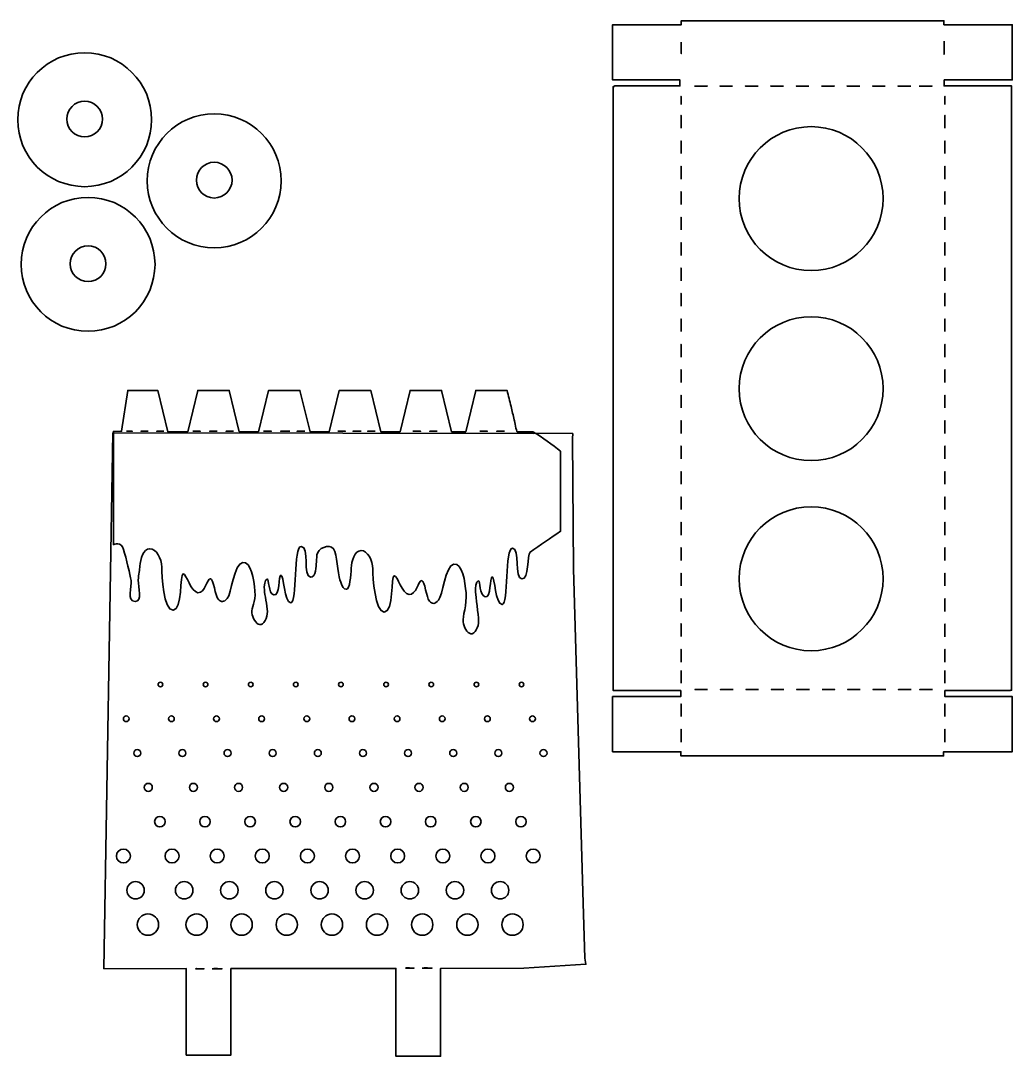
# Model space of a CAD drawing. Header units: inches. Extents: x 0.1 to 16.8, y -11.6 to 0.
# Drawn here: x 5.65 to 16.76, y -11.61 to -0.02 of the extents above; entities that cross this region are included whole.
import ezdxf

# ---------------------------------------------------------------- set-up
doc = ezdxf.new("R2010")
doc.units = ezdxf.units.IN
doc.header["$MEASUREMENT"] = 0
doc.layers.add('Layer 1', color=7, linetype='Continuous')

# ---------------------------------------------------------------- blocks, each defined once
blk = doc.blocks.new('block 2')
at = {"layer": 'Layer 1', "color": 179, "lineweight": 35, "true_color": 0x231f20}
for points in [[(6.368, -0.376), (5.954, -0.376), (5.618, -0.712), (5.618, -1.126), (5.618, -1.54), (5.954, -1.876), (6.368, -1.876), (6.782, -1.876), (7.118, -1.54), (7.118, -1.126), (7.118, -0.712), (6.782, -0.376), (6.368, -0.376)], [(6.368, -1.319), (6.257, -1.319), (6.168, -1.229), (6.168, -1.119), (6.168, -1.008), (6.257, -0.919), (6.368, -0.919), (6.478, -0.919), (6.568, -1.008), (6.568, -1.119), (6.568, -1.229), (6.478, -1.319), (6.368, -1.319)]]:
    blk.add_open_spline(points, degree=3, knots=[0, 0, 0, 0, 1, 1, 1, 2, 2, 2, 3, 3, 3, 4, 4, 4, 4], dxfattribs=at)
blk = doc.blocks.new('block 3')
at = {"layer": 'Layer 1', "color": 179, "lineweight": 35, "true_color": 0x231f20}
for points in [[(6.406, -1.996), (5.992, -1.996), (5.656, -2.332), (5.656, -2.746), (5.656, -3.161), (5.992, -3.496), (6.406, -3.496), (6.82, -3.496), (7.156, -3.161), (7.156, -2.746), (7.156, -2.332), (6.82, -1.996), (6.406, -1.996)], [(6.406, -2.939), (6.296, -2.939), (6.206, -2.85), (6.206, -2.739), (6.206, -2.629), (6.296, -2.539), (6.406, -2.539), (6.517, -2.539), (6.606, -2.629), (6.606, -2.739), (6.606, -2.85), (6.517, -2.939), (6.406, -2.939)]]:
    blk.add_open_spline(points, degree=3, knots=[0, 0, 0, 0, 1, 1, 1, 2, 2, 2, 3, 3, 3, 4, 4, 4, 4], dxfattribs=at)
blk = doc.blocks.new('block 4')
at = {"layer": 'Layer 1', "color": 179, "lineweight": 35, "true_color": 0x231f20}
for points in [[(7.819, -1.061), (7.405, -1.061), (7.069, -1.396), (7.069, -1.811), (7.069, -2.225), (7.405, -2.561), (7.819, -2.561), (8.233, -2.561), (8.569, -2.225), (8.569, -1.811), (8.569, -1.396), (8.233, -1.061), (7.819, -1.061)], [(7.819, -2.003), (7.708, -2.003), (7.619, -1.914), (7.619, -1.803), (7.619, -1.693), (7.708, -1.603), (7.819, -1.603), (7.929, -1.603), (8.019, -1.693), (8.019, -1.803), (8.019, -1.914), (7.929, -2.003), (7.819, -2.003)]]:
    blk.add_open_spline(points, degree=3, knots=[0, 0, 0, 0, 1, 1, 1, 2, 2, 2, 3, 3, 3, 4, 4, 4, 4], dxfattribs=at)
blk = doc.blocks.new('block 7')
at = {"layer": 'Layer 1', "color": 179, "lineweight": 35, "true_color": 0x231f20}
for points in [[(16.003, -1.221), (16.003, -1.221), (16.003, -1.079), (16.003, -1.079), (16.003, -1.079), (16.003, -1.221), (16.003, -1.221)], [(16.003, -1.506), (16.003, -1.506), (16.003, -1.363), (16.003, -1.363), (16.003, -1.363), (16.003, -1.506), (16.003, -1.506)], [(16.003, -1.791), (16.003, -1.791), (16.003, -1.648), (16.003, -1.648), (16.003, -1.648), (16.003, -1.791), (16.003, -1.791)], [(16.003, -2.075), (16.003, -2.075), (16.003, -1.933), (16.003, -1.933), (16.003, -1.933), (16.003, -2.075), (16.003, -2.075)], [(16.003, -2.36), (16.003, -2.36), (16.003, -2.218), (16.003, -2.218), (16.003, -2.218), (16.003, -2.36), (16.003, -2.36)], [(16.003, -2.645), (16.003, -2.645), (16.003, -2.503), (16.003, -2.503), (16.003, -2.503), (16.003, -2.645), (16.003, -2.645)], [(16.003, -2.93), (16.003, -2.93), (16.003, -2.787), (16.003, -2.787), (16.003, -2.787), (16.003, -2.93), (16.003, -2.93)], [(16.003, -3.215), (16.003, -3.215), (16.003, -3.072), (16.003, -3.072), (16.003, -3.072), (16.003, -3.215), (16.003, -3.215)], [(16.003, -3.499), (16.003, -3.499), (16.003, -3.357), (16.003, -3.357), (16.003, -3.357), (16.003, -3.499), (16.003, -3.499)], [(16.003, -3.784), (16.003, -3.784), (16.003, -3.642), (16.003, -3.642), (16.003, -3.642), (16.003, -3.784), (16.003, -3.784)], [(16.003, -4.069), (16.003, -4.069), (16.003, -3.927), (16.003, -3.927), (16.003, -3.927), (16.003, -4.069), (16.003, -4.069)], [(16.003, -4.354), (16.003, -4.354), (16.003, -4.211), (16.003, -4.211), (16.003, -4.211), (16.003, -4.354), (16.003, -4.354)], [(16.003, -4.639), (16.003, -4.639), (16.003, -4.496), (16.003, -4.496), (16.003, -4.496), (16.003, -4.639), (16.003, -4.639)], [(16.003, -4.923), (16.003, -4.923), (16.003, -4.781), (16.003, -4.781), (16.003, -4.781), (16.003, -4.923), (16.003, -4.923)], [(16.003, -5.208), (16.003, -5.208), (16.003, -5.066), (16.003, -5.066), (16.003, -5.066), (16.003, -5.208), (16.003, -5.208)], [(16.003, -5.493), (16.003, -5.493), (16.003, -5.351), (16.003, -5.351), (16.003, -5.351), (16.003, -5.493), (16.003, -5.493)], [(16.003, -5.778), (16.003, -5.778), (16.003, -5.635), (16.003, -5.635), (16.003, -5.635), (16.003, -5.778), (16.003, -5.778)], [(16.003, -6.063), (16.003, -6.063), (16.003, -5.92), (16.003, -5.92), (16.003, -5.92), (16.003, -6.063), (16.003, -6.063)], [(16.003, -6.347), (16.003, -6.347), (16.003, -6.205), (16.003, -6.205), (16.003, -6.205), (16.003, -6.347), (16.003, -6.347)], [(16.003, -6.632), (16.003, -6.632), (16.003, -6.49), (16.003, -6.49), (16.003, -6.49), (16.003, -6.632), (16.003, -6.632)], [(16.003, -6.917), (16.003, -6.917), (16.003, -6.774), (16.003, -6.774), (16.003, -6.774), (16.003, -6.917), (16.003, -6.917)], [(16.003, -7.202), (16.003, -7.202), (16.003, -7.059), (16.003, -7.059), (16.003, -7.059), (16.003, -7.202), (16.003, -7.202)], [(16.003, -7.81), (16.003, -7.81), (16.003, -7.668), (16.003, -7.668), (16.003, -7.668), (16.003, -7.81), (16.003, -7.81)], [(16.003, -8.095), (16.003, -8.095), (16.003, -7.953), (16.003, -7.953), (16.003, -7.953), (16.003, -8.095), (16.003, -8.095)]]:
    blk.add_open_spline(points, degree=3, knots=[0, 0, 0, 0, 1, 1, 1, 2, 2, 2, 2], dxfattribs=at)
blk = doc.blocks.new('block 6')
at = {"layer": 'Layer 1', "color": 179, "lineweight": 35, "true_color": 0x231f20}
blk.add_open_spline([(16.003, -0.956), (16.003, -0.956), (16.003, -0.865), (16.003, -0.865), (16.003, -0.865), (16.003, -0.956), (16.003, -0.956)], degree=3, knots=[0, 0, 0, 0, 1, 1, 1, 2, 2, 2, 2], dxfattribs=at)
at = {"layer": 'Layer 1'}
blk.add_blockref('block 7', (0, 0), dxfattribs=at)
blk = doc.blocks.new('block 5')
at = {"layer": 'Layer 1'}
blk.add_blockref('block 6', (0, 0), dxfattribs=at)
blk = doc.blocks.new('block 10')
at = {"layer": 'Layer 1', "color": 179, "lineweight": 35, "true_color": 0x231f20}
for points in [[(13.049, -1.221), (13.049, -1.221), (13.049, -1.079), (13.049, -1.079), (13.049, -1.079), (13.049, -1.221), (13.049, -1.221)], [(13.049, -1.506), (13.049, -1.506), (13.049, -1.363), (13.049, -1.363), (13.049, -1.363), (13.049, -1.506), (13.049, -1.506)], [(13.049, -1.791), (13.049, -1.791), (13.049, -1.648), (13.049, -1.648), (13.049, -1.648), (13.049, -1.791), (13.049, -1.791)], [(13.049, -2.075), (13.049, -2.075), (13.049, -1.933), (13.049, -1.933), (13.049, -1.933), (13.049, -2.075), (13.049, -2.075)], [(13.049, -2.36), (13.049, -2.36), (13.049, -2.218), (13.049, -2.218), (13.049, -2.218), (13.049, -2.36), (13.049, -2.36)], [(13.049, -2.645), (13.049, -2.645), (13.049, -2.503), (13.049, -2.503), (13.049, -2.503), (13.049, -2.645), (13.049, -2.645)], [(13.049, -2.93), (13.049, -2.93), (13.049, -2.787), (13.049, -2.787), (13.049, -2.787), (13.049, -2.93), (13.049, -2.93)], [(13.049, -3.215), (13.049, -3.215), (13.049, -3.072), (13.049, -3.072), (13.049, -3.072), (13.049, -3.215), (13.049, -3.215)], [(13.049, -3.499), (13.049, -3.499), (13.049, -3.357), (13.049, -3.357), (13.049, -3.357), (13.049, -3.499), (13.049, -3.499)], [(13.049, -3.784), (13.049, -3.784), (13.049, -3.642), (13.049, -3.642), (13.049, -3.642), (13.049, -3.784), (13.049, -3.784)], [(13.049, -4.069), (13.049, -4.069), (13.049, -3.927), (13.049, -3.927), (13.049, -3.927), (13.049, -4.069), (13.049, -4.069)], [(13.049, -4.354), (13.049, -4.354), (13.049, -4.211), (13.049, -4.211), (13.049, -4.211), (13.049, -4.354), (13.049, -4.354)], [(13.049, -4.639), (13.049, -4.639), (13.049, -4.496), (13.049, -4.496), (13.049, -4.496), (13.049, -4.639), (13.049, -4.639)], [(13.049, -4.923), (13.049, -4.923), (13.049, -4.781), (13.049, -4.781), (13.049, -4.781), (13.049, -4.923), (13.049, -4.923)], [(13.049, -5.208), (13.049, -5.208), (13.049, -5.066), (13.049, -5.066), (13.049, -5.066), (13.049, -5.208), (13.049, -5.208)], [(13.049, -5.493), (13.049, -5.493), (13.049, -5.351), (13.049, -5.351), (13.049, -5.351), (13.049, -5.493), (13.049, -5.493)], [(13.049, -5.778), (13.049, -5.778), (13.049, -5.635), (13.049, -5.635), (13.049, -5.635), (13.049, -5.778), (13.049, -5.778)], [(13.049, -6.063), (13.049, -6.063), (13.049, -5.92), (13.049, -5.92), (13.049, -5.92), (13.049, -6.063), (13.049, -6.063)], [(13.049, -6.347), (13.049, -6.347), (13.049, -6.205), (13.049, -6.205), (13.049, -6.205), (13.049, -6.347), (13.049, -6.347)], [(13.049, -6.632), (13.049, -6.632), (13.049, -6.49), (13.049, -6.49), (13.049, -6.49), (13.049, -6.632), (13.049, -6.632)], [(13.049, -6.913), (13.049, -6.913), (13.049, -6.771), (13.049, -6.771), (13.049, -6.771), (13.049, -6.913), (13.049, -6.913)], [(13.049, -7.202), (13.049, -7.202), (13.049, -7.059), (13.049, -7.059), (13.049, -7.059), (13.049, -7.202), (13.049, -7.202)], [(13.049, -7.81), (13.049, -7.81), (13.049, -7.668), (13.049, -7.668), (13.049, -7.668), (13.049, -7.81), (13.049, -7.81)], [(13.049, -8.095), (13.049, -8.095), (13.049, -7.953), (13.049, -7.953), (13.049, -7.953), (13.049, -8.095), (13.049, -8.095)]]:
    blk.add_open_spline(points, degree=3, knots=[0, 0, 0, 0, 1, 1, 1, 2, 2, 2, 2], dxfattribs=at)
blk = doc.blocks.new('block 9')
at = {"layer": 'Layer 1', "color": 179, "lineweight": 35, "true_color": 0x231f20}
blk.add_open_spline([(13.049, -0.956), (13.049, -0.956), (13.049, -0.865), (13.049, -0.865), (13.049, -0.865), (13.049, -0.956), (13.049, -0.956)], degree=3, knots=[0, 0, 0, 0, 1, 1, 1, 2, 2, 2, 2], dxfattribs=at)
at = {"layer": 'Layer 1'}
blk.add_blockref('block 10', (0, 0), dxfattribs=at)
blk = doc.blocks.new('block 8')
at = {"layer": 'Layer 1'}
blk.add_blockref('block 9', (0, 0), dxfattribs=at)
blk = doc.blocks.new('block 13')
at = {"layer": 'Layer 1', "color": 179, "lineweight": 35, "true_color": 0x231f20}
for points in [[(13.199, -0.749), (13.199, -0.749), (13.341, -0.749), (13.341, -0.749), (13.341, -0.749), (13.199, -0.749), (13.199, -0.749)], [(13.626, -0.749), (13.626, -0.749), (13.484, -0.749), (13.484, -0.749), (13.484, -0.749), (13.626, -0.749), (13.626, -0.749)], [(13.911, -0.749), (13.911, -0.749), (13.769, -0.749), (13.769, -0.749), (13.769, -0.749), (13.911, -0.749), (13.911, -0.749)], [(14.196, -0.749), (14.196, -0.749), (14.053, -0.749), (14.053, -0.749), (14.053, -0.749), (14.196, -0.749), (14.196, -0.749)], [(14.481, -0.749), (14.481, -0.749), (14.338, -0.749), (14.338, -0.749), (14.338, -0.749), (14.481, -0.749), (14.481, -0.749)], [(14.623, -0.749), (14.623, -0.749), (14.765, -0.749), (14.765, -0.749), (14.765, -0.749), (14.623, -0.749), (14.623, -0.749)], [(15.05, -0.749), (15.05, -0.749), (14.908, -0.749), (14.908, -0.749), (14.908, -0.749), (15.05, -0.749), (15.05, -0.749)], [(15.335, -0.749), (15.335, -0.749), (15.193, -0.749), (15.193, -0.749), (15.193, -0.749), (15.335, -0.749), (15.335, -0.749)], [(15.62, -0.749), (15.62, -0.749), (15.477, -0.749), (15.477, -0.749), (15.477, -0.749), (15.62, -0.749), (15.62, -0.749)], [(15.717, -0.749), (15.717, -0.749), (15.859, -0.749), (15.859, -0.749), (15.859, -0.749), (15.717, -0.749), (15.717, -0.749)]]:
    blk.add_open_spline(points, degree=3, knots=[0, 0, 0, 0, 1, 1, 1, 2, 2, 2, 2], dxfattribs=at)
blk = doc.blocks.new('block 12')
at = {"layer": 'Layer 1'}
blk.add_blockref('block 13', (0, 0), dxfattribs=at)
blk = doc.blocks.new('block 11')
at = {"layer": 'Layer 1'}
blk.add_blockref('block 12', (0, 0), dxfattribs=at)
blk = doc.blocks.new('block 16')
at = {"layer": 'Layer 1', "color": 179, "lineweight": 35, "true_color": 0x231f20}
for points in [[(13.346, -7.508), (13.346, -7.508), (13.204, -7.508), (13.204, -7.508), (13.204, -7.508), (13.346, -7.508), (13.346, -7.508)], [(13.631, -7.508), (13.631, -7.508), (13.489, -7.508), (13.489, -7.508), (13.489, -7.508), (13.631, -7.508), (13.631, -7.508)], [(13.916, -7.508), (13.916, -7.508), (13.774, -7.508), (13.774, -7.508), (13.774, -7.508), (13.916, -7.508), (13.916, -7.508)], [(14.201, -7.508), (14.201, -7.508), (14.058, -7.508), (14.058, -7.508), (14.058, -7.508), (14.201, -7.508), (14.201, -7.508)], [(14.486, -7.508), (14.486, -7.508), (14.343, -7.508), (14.343, -7.508), (14.343, -7.508), (14.486, -7.508), (14.486, -7.508)], [(14.628, -7.508), (14.628, -7.508), (14.77, -7.508), (14.77, -7.508), (14.77, -7.508), (14.628, -7.508), (14.628, -7.508)], [(15.055, -7.508), (15.055, -7.508), (14.913, -7.508), (14.913, -7.508), (14.913, -7.508), (15.055, -7.508), (15.055, -7.508)], [(15.34, -7.508), (15.34, -7.508), (15.197, -7.508), (15.197, -7.508), (15.197, -7.508), (15.34, -7.508), (15.34, -7.508)], [(15.625, -7.508), (15.625, -7.508), (15.482, -7.508), (15.482, -7.508), (15.482, -7.508), (15.625, -7.508), (15.625, -7.508)], [(15.864, -7.508), (15.864, -7.508), (15.722, -7.508), (15.722, -7.508), (15.722, -7.508), (15.864, -7.508), (15.864, -7.508)]]:
    blk.add_open_spline(points, degree=3, knots=[0, 0, 0, 0, 1, 1, 1, 2, 2, 2, 2], dxfattribs=at)
blk = doc.blocks.new('block 15')
at = {"layer": 'Layer 1'}
blk.add_blockref('block 16', (0, 0), dxfattribs=at)
blk = doc.blocks.new('block 14')
at = {"layer": 'Layer 1'}
blk.add_blockref('block 15', (0, 0), dxfattribs=at)

msp = doc.modelspace()

# ---------------------------------------------------------------- linework, layer by layer
at = {"layer": 'Layer 1', "color": 179, "lineweight": 35, "true_color": 0x231f20}
for points in [[(15.995, -0.681), (16.758, -0.681), (16.758, -0.063), (15.993, -0.063), (15.993, -0.018), (13.051, -0.018), (13.051, -0.063), (12.281, -0.063), (12.281, -0.681), (13.036, -0.681), (13.036, -0.709), (13.036, -0.748), (12.302, -0.748), (12.302, -0.753), (12.289, -0.753), (12.289, -7.52), (13.045, -7.52), (13.045, -7.559), (13.045, -7.587), (12.281, -7.587), (12.281, -8.205), (13.047, -8.205), (13.047, -8.251), (15.988, -8.251), (15.988, -8.205), (16.758, -8.205), (16.758, -7.587), (16.003, -7.587), (16.003, -7.559), (16.003, -7.52), (16.738, -7.52), (16.738, -7.515), (16.75, -7.515), (16.75, -0.748), (15.995, -0.748), (15.995, -0.709), (15.995, -0.681)], [(11.952, -9.9), (11.972, -10.516), (11.982, -10.584), (11.287, -10.629), (10.354, -10.63), (10.354, -11.615), (9.854, -11.615), (9.854, -10.63), (8.006, -10.632), (8.006, -11.601), (7.506, -11.601), (7.506, -10.633), (6.584, -10.634), (6.683, -4.633), (11.835, -4.641), (11.832, -4.697), (11.845, -6.154), (11.952, -9.9)], [(7.08, -4.615), (6.999, -4.615), (7.013, -4.615)], [(7.255, -4.615), (7.175, -4.615), (7.189, -4.615)], [(8.647, -4.615), (8.562, -4.615), (8.666, -4.615)], [(8.832, -4.615), (8.747, -4.615), (8.836, -4.615)], [(9.457, -4.615), (9.372, -4.615), (9.464, -4.615)], [(11.391, -4.651), (11.391, -4.651)], [(13.049, -7.435), (13.049, -7.293)], [(16.003, -7.435), (16.003, -7.293)]]:
    msp.add_lwpolyline(points, dxfattribs=at)
for points, knots in [([(13.051, -0.257), (13.051, -0.257), (13.051, -0.385), (13.051, -0.385), (13.051, -0.385), (13.051, -0.257), (13.051, -0.257)], [0, 0, 0, 0, 1, 1, 1, 2, 2, 2, 2]), ([(15.995, -0.248), (15.995, -0.248), (15.995, -0.394), (15.995, -0.394), (15.995, -0.394), (15.995, -0.248), (15.995, -0.248)], [0, 0, 0, 0, 1, 1, 1, 2, 2, 2, 2]), ([(14.505, -2.816), (14.06, -2.816), (13.699, -2.455), (13.699, -2.01), (13.699, -1.565), (14.06, -1.204), (14.505, -1.204), (14.95, -1.204), (15.311, -1.565), (15.311, -2.01), (15.311, -2.455), (14.95, -2.816), (14.505, -2.816)], [0, 0, 0, 0, 1, 1, 1, 2, 2, 2, 3, 3, 3, 4, 4, 4, 4]), ([(14.505, -4.944), (14.06, -4.944), (13.699, -4.584), (13.699, -4.138), (13.699, -3.693), (14.06, -3.332), (14.505, -3.332), (14.95, -3.332), (15.311, -3.693), (15.311, -4.138), (15.311, -4.584), (14.95, -4.944), (14.505, -4.944)], [0, 0, 0, 0, 1, 1, 1, 2, 2, 2, 3, 3, 3, 4, 4, 4, 4]), ([(11.698, -4.838), (11.606, -4.769), (11.499, -4.684), (11.388, -4.621), (11.383, -4.618), (11.218, -4.622), (11.213, -4.62), (11.201, -4.611), (11.186, -4.508), (11.18, -4.487), (11.168, -4.437), (11.156, -4.388), (11.144, -4.338), (11.129, -4.278), (11.114, -4.218), (11.1, -4.158), (11.1, -4.158), (10.748, -4.158), (10.748, -4.158), (10.748, -4.158), (10.636, -4.62), (10.636, -4.62), (10.636, -4.62), (10.478, -4.62), (10.478, -4.62), (10.478, -4.62), (10.365, -4.158), (10.365, -4.158), (10.365, -4.158), (10.013, -4.158), (10.013, -4.158), (10.013, -4.158), (9.901, -4.62), (9.901, -4.62), (9.901, -4.62), (9.685, -4.62), (9.685, -4.62), (9.685, -4.62), (9.572, -4.158), (9.572, -4.158), (9.572, -4.158), (9.22, -4.158), (9.22, -4.158), (9.22, -4.158), (9.108, -4.62), (9.108, -4.62), (9.108, -4.62), (8.893, -4.62), (8.893, -4.62), (8.893, -4.62), (8.779, -4.158), (8.779, -4.158), (8.779, -4.158), (8.428, -4.158), (8.428, -4.158), (8.428, -4.158), (8.315, -4.62), (8.315, -4.62), (8.315, -4.62), (8.1, -4.62), (8.1, -4.62), (8.1, -4.62), (7.987, -4.158), (7.987, -4.158), (7.987, -4.158), (7.635, -4.158), (7.635, -4.158), (7.635, -4.158), (7.523, -4.62), (7.523, -4.62), (7.523, -4.62), (7.299, -4.62), (7.299, -4.62), (7.299, -4.62), (7.186, -4.158), (7.186, -4.158), (7.186, -4.158), (6.85, -4.158), (6.85, -4.158), (6.85, -4.158), (6.782, -4.615), (6.782, -4.615), (6.782, -4.615), (6.688, -4.616), (6.688, -4.616), (6.688, -4.616), (6.691, -4.616), (6.691, -4.616), (6.691, -4.616), (6.691, -5.886), (6.691, -5.886), (6.691, -5.886), (6.779, -5.841), (6.805, -5.939), (6.832, -6.038), (6.879, -6.228), (6.888, -6.285), (6.899, -6.354), (6.834, -6.519), (6.935, -6.522), (7.016, -6.525), (6.968, -6.361), (6.969, -6.281), (6.971, -6.219), (6.986, -6.163), (6.987, -6.127), (6.991, -6.047), (7.025, -5.93), (7.098, -5.93), (7.17, -5.93), (7.231, -6.042), (7.231, -6.136), (7.231, -6.23), (7.252, -6.619), (7.358, -6.619), (7.465, -6.619), (7.432, -6.212), (7.47, -6.212), (7.508, -6.212), (7.557, -6.414), (7.637, -6.423), (7.717, -6.432), (7.739, -6.262), (7.777, -6.266), (7.815, -6.271), (7.829, -6.459), (7.863, -6.495), (7.897, -6.531), (7.924, -6.532), (7.966, -6.488), (8.008, -6.443), (8.043, -6.096), (8.138, -6.083), (8.233, -6.069), (8.263, -6.275), (8.275, -6.405), (8.286, -6.535), (8.233, -6.588), (8.241, -6.647), (8.248, -6.705), (8.286, -6.772), (8.328, -6.781), (8.37, -6.79), (8.419, -6.7), (8.415, -6.633), (8.411, -6.566), (8.385, -6.445), (8.381, -6.396), (8.377, -6.347), (8.385, -6.275), (8.411, -6.271), (8.438, -6.266), (8.419, -6.43), (8.488, -6.448), (8.556, -6.465), (8.537, -6.23), (8.567, -6.226), (8.597, -6.221), (8.601, -6.531), (8.677, -6.535), (8.753, -6.539), (8.704, -5.899), (8.795, -5.904), (8.886, -5.908), (8.81, -6.239), (8.897, -6.248), (8.959, -6.255), (8.961, -6.12), (8.964, -6.08), (8.967, -6.048), (8.964, -6.003), (8.978, -5.973), (9.008, -5.905), (9.146, -5.869), (9.171, -5.96), (9.198, -6.059), (9.213, -6.256), (9.236, -6.305), (9.259, -6.354), (9.262, -6.385), (9.3, -6.385), (9.338, -6.385), (9.35, -6.229), (9.353, -6.148), (9.357, -6.068), (9.391, -5.951), (9.464, -5.951), (9.536, -5.951), (9.596, -6.063), (9.596, -6.157), (9.596, -6.251), (9.618, -6.64), (9.724, -6.64), (9.83, -6.64), (9.798, -6.233), (9.836, -6.233), (9.874, -6.233), (9.923, -6.435), (10.003, -6.444), (10.082, -6.453), (10.105, -6.282), (10.143, -6.287), (10.181, -6.291), (10.195, -6.48), (10.229, -6.516), (10.263, -6.552), (10.29, -6.553), (10.332, -6.508), (10.374, -6.464), (10.409, -6.117), (10.504, -6.103), (10.599, -6.09), (10.629, -6.296), (10.641, -6.426), (10.652, -6.555), (10.599, -6.692), (10.606, -6.75), (10.614, -6.808), (10.652, -6.875), (10.694, -6.884), (10.736, -6.893), (10.785, -6.804), (10.781, -6.737), (10.777, -6.67), (10.751, -6.466), (10.747, -6.417), (10.743, -6.367), (10.751, -6.296), (10.777, -6.291), (10.804, -6.287), (10.785, -6.45), (10.854, -6.468), (10.922, -6.486), (10.903, -6.251), (10.933, -6.247), (10.963, -6.242), (10.967, -6.551), (11.043, -6.556), (11.118, -6.56), (11.07, -5.92), (11.161, -5.924), (11.252, -5.929), (11.176, -6.26), (11.263, -6.269), (11.351, -6.278), (11.321, -5.997), (11.358, -5.969), (11.467, -5.89), (11.593, -5.81), (11.698, -5.734), (11.698, -5.734), (11.698, -4.838), (11.698, -4.838)], [0, 0, 0, 0, 1, 1, 1, 2, 2, 2, 3, 3, 3, 4, 4, 4, 5, 5, 5, 6, 6, 6, 7, 7, 7, 8, 8, 8, 9, 9, 9, 10, 10, 10, 11, 11, 11, 12, 12, 12, 13, 13, 13, 14, 14, 14, 15, 15, 15, 16, 16, 16, 17, 17, 17, 18, 18, 18, 19, 19, 19, 20, 20, 20, 21, 21, 21, 22, 22, 22, 23, 23, 23, 24, 24, 24, 25, 25, 25, 26, 26, 26, 27, 27, 27, 28, 28, 28, 29, 29, 29, 30, 30, 30, 31, 31, 31, 32, 32, 32, 33, 33, 33, 34, 34, 34, 35, 35, 35, 36, 36, 36, 37, 37, 37, 38, 38, 38, 39, 39, 39, 40, 40, 40, 41, 41, 41, 42, 42, 42, 43, 43, 43, 44, 44, 44, 45, 45, 45, 46, 46, 46, 47, 47, 47, 48, 48, 48, 49, 49, 49, 50, 50, 50, 51, 51, 51, 52, 52, 52, 53, 53, 53, 54, 54, 54, 55, 55, 55, 56, 56, 56, 57, 57, 57, 58, 58, 58, 59, 59, 59, 60, 60, 60, 61, 61, 61, 62, 62, 62, 63, 63, 63, 64, 64, 64, 65, 65, 65, 66, 66, 66, 67, 67, 67, 68, 68, 68, 69, 69, 69, 70, 70, 70, 71, 71, 71, 72, 72, 72, 73, 73, 73, 74, 74, 74, 75, 75, 75, 76, 76, 76, 77, 77, 77, 78, 78, 78, 79, 79, 79, 80, 80, 80, 81, 81, 81, 82, 82, 82, 83, 83, 83, 84, 84, 84, 84]), ([(6.835, -4.615), (6.835, -4.615), (6.901, -4.615), (6.901, -4.615), (6.901, -4.615), (6.835, -4.615), (6.835, -4.615)], [0, 0, 0, 0, 1, 1, 1, 2, 2, 2, 2]), ([(7.578, -4.615), (7.578, -4.615), (7.663, -4.615), (7.663, -4.615), (7.663, -4.615), (7.578, -4.615), (7.578, -4.615)], [0, 0, 0, 0, 1, 1, 1, 2, 2, 2, 2]), ([(7.852, -4.615), (7.852, -4.615), (7.767, -4.615), (7.767, -4.615), (7.767, -4.615), (7.852, -4.615), (7.852, -4.615)], [0, 0, 0, 0, 1, 1, 1, 2, 2, 2, 2]), ([(8.037, -4.615), (8.037, -4.615), (7.952, -4.615), (7.952, -4.615), (7.952, -4.615), (8.037, -4.615), (8.037, -4.615)], [0, 0, 0, 0, 1, 1, 1, 2, 2, 2, 2]), ([(8.373, -4.615), (8.373, -4.615), (8.459, -4.615), (8.459, -4.615), (8.459, -4.615), (8.373, -4.615), (8.373, -4.615)], [0, 0, 0, 0, 1, 1, 1, 2, 2, 2, 2]), ([(9.203, -4.615), (9.203, -4.615), (9.288, -4.615), (9.288, -4.615), (9.288, -4.615), (9.203, -4.615), (9.203, -4.615)], [0, 0, 0, 0, 1, 1, 1, 2, 2, 2, 2]), ([(9.622, -4.615), (9.622, -4.615), (9.537, -4.615), (9.537, -4.615), (9.537, -4.615), (9.622, -4.615), (9.622, -4.615)], [0, 0, 0, 0, 1, 1, 1, 2, 2, 2, 2]), ([(10.045, -4.615), (10.045, -4.615), (10.13, -4.615), (10.13, -4.615), (10.13, -4.615), (10.045, -4.615), (10.045, -4.615)], [0, 0, 0, 0, 1, 1, 1, 2, 2, 2, 2]), ([(10.318, -4.615), (10.318, -4.615), (10.233, -4.615), (10.233, -4.615), (10.233, -4.615), (10.318, -4.615), (10.318, -4.615)], [0, 0, 0, 0, 1, 1, 1, 2, 2, 2, 2]), ([(10.795, -4.615), (10.795, -4.615), (10.88, -4.615), (10.88, -4.615), (10.88, -4.615), (10.795, -4.615), (10.795, -4.615)], [0, 0, 0, 0, 1, 1, 1, 2, 2, 2, 2]), ([(11.069, -4.615), (11.069, -4.615), (10.983, -4.615), (10.983, -4.615), (10.983, -4.615), (11.069, -4.615), (11.069, -4.615)], [0, 0, 0, 0, 1, 1, 1, 2, 2, 2, 2]), ([(14.505, -7.073), (14.06, -7.073), (13.699, -6.712), (13.699, -6.267), (13.699, -5.822), (14.06, -5.461), (14.505, -5.461), (14.95, -5.461), (15.311, -5.822), (15.311, -6.267), (15.311, -6.712), (14.95, -7.073), (14.505, -7.073)], [0, 0, 0, 0, 1, 1, 1, 2, 2, 2, 3, 3, 3, 4, 4, 4, 4]), ([(7.217, -7.425), (7.202, -7.425), (7.191, -7.436), (7.191, -7.451), (7.191, -7.465), (7.202, -7.477), (7.217, -7.477), (7.231, -7.477), (7.243, -7.465), (7.243, -7.451), (7.243, -7.436), (7.231, -7.425), (7.217, -7.425)], [0, 0, 0, 0, 1, 1, 1, 2, 2, 2, 3, 3, 3, 4, 4, 4, 4]), ([(7.722, -7.425), (7.708, -7.425), (7.696, -7.436), (7.696, -7.451), (7.696, -7.465), (7.708, -7.477), (7.722, -7.477), (7.737, -7.477), (7.748, -7.465), (7.748, -7.451), (7.748, -7.436), (7.737, -7.425), (7.722, -7.425)], [0, 0, 0, 0, 1, 1, 1, 2, 2, 2, 3, 3, 3, 4, 4, 4, 4]), ([(8.228, -7.425), (8.213, -7.425), (8.202, -7.436), (8.202, -7.451), (8.202, -7.465), (8.213, -7.477), (8.228, -7.477), (8.242, -7.477), (8.254, -7.465), (8.254, -7.451), (8.254, -7.436), (8.242, -7.425), (8.228, -7.425)], [0, 0, 0, 0, 1, 1, 1, 2, 2, 2, 3, 3, 3, 4, 4, 4, 4]), ([(8.733, -7.425), (8.719, -7.425), (8.707, -7.436), (8.707, -7.451), (8.707, -7.465), (8.719, -7.477), (8.733, -7.477), (8.748, -7.477), (8.759, -7.465), (8.759, -7.451), (8.759, -7.436), (8.748, -7.425), (8.733, -7.425)], [0, 0, 0, 0, 1, 1, 1, 2, 2, 2, 3, 3, 3, 4, 4, 4, 4]), ([(9.239, -7.425), (9.224, -7.425), (9.213, -7.436), (9.213, -7.451), (9.213, -7.465), (9.224, -7.477), (9.239, -7.477), (9.253, -7.477), (9.265, -7.465), (9.265, -7.451), (9.265, -7.436), (9.253, -7.425), (9.239, -7.425)], [0, 0, 0, 0, 1, 1, 1, 2, 2, 2, 3, 3, 3, 4, 4, 4, 4]), ([(9.744, -7.425), (9.73, -7.425), (9.718, -7.436), (9.718, -7.451), (9.718, -7.465), (9.73, -7.477), (9.744, -7.477), (9.759, -7.477), (9.77, -7.465), (9.77, -7.451), (9.77, -7.436), (9.759, -7.425), (9.744, -7.425)], [0, 0, 0, 0, 1, 1, 1, 2, 2, 2, 3, 3, 3, 4, 4, 4, 4]), ([(10.25, -7.425), (10.236, -7.425), (10.224, -7.436), (10.224, -7.451), (10.224, -7.465), (10.236, -7.477), (10.25, -7.477), (10.264, -7.477), (10.276, -7.465), (10.276, -7.451), (10.276, -7.436), (10.264, -7.425), (10.25, -7.425)], [0, 0, 0, 0, 1, 1, 1, 2, 2, 2, 3, 3, 3, 4, 4, 4, 4]), ([(10.756, -7.425), (10.741, -7.425), (10.73, -7.436), (10.73, -7.451), (10.73, -7.465), (10.741, -7.477), (10.756, -7.477), (10.77, -7.477), (10.782, -7.465), (10.782, -7.451), (10.782, -7.436), (10.77, -7.425), (10.756, -7.425)], [0, 0, 0, 0, 1, 1, 1, 2, 2, 2, 3, 3, 3, 4, 4, 4, 4]), ([(11.261, -7.425), (11.247, -7.425), (11.235, -7.436), (11.235, -7.451), (11.235, -7.465), (11.247, -7.477), (11.261, -7.477), (11.276, -7.477), (11.287, -7.465), (11.287, -7.451), (11.287, -7.436), (11.276, -7.425), (11.261, -7.425)], [0, 0, 0, 0, 1, 1, 1, 2, 2, 2, 3, 3, 3, 4, 4, 4, 4]), ([(6.834, -7.802), (6.816, -7.802), (6.802, -7.817), (6.802, -7.835), (6.802, -7.853), (6.816, -7.867), (6.834, -7.867), (6.852, -7.867), (6.867, -7.853), (6.867, -7.835), (6.867, -7.817), (6.852, -7.802), (6.834, -7.802)], [0, 0, 0, 0, 1, 1, 1, 2, 2, 2, 3, 3, 3, 4, 4, 4, 4]), ([(7.34, -7.802), (7.322, -7.802), (7.307, -7.817), (7.307, -7.835), (7.307, -7.853), (7.322, -7.867), (7.34, -7.867), (7.358, -7.867), (7.372, -7.853), (7.372, -7.835), (7.372, -7.817), (7.358, -7.802), (7.34, -7.802)], [0, 0, 0, 0, 1, 1, 1, 2, 2, 2, 3, 3, 3, 4, 4, 4, 4]), ([(7.845, -7.802), (7.827, -7.802), (7.813, -7.817), (7.813, -7.835), (7.813, -7.853), (7.827, -7.867), (7.845, -7.867), (7.863, -7.867), (7.878, -7.853), (7.878, -7.835), (7.878, -7.817), (7.863, -7.802), (7.845, -7.802)], [0, 0, 0, 0, 1, 1, 1, 2, 2, 2, 3, 3, 3, 4, 4, 4, 4]), ([(8.351, -7.802), (8.333, -7.802), (8.318, -7.817), (8.318, -7.835), (8.318, -7.853), (8.333, -7.867), (8.351, -7.867), (8.369, -7.867), (8.383, -7.853), (8.383, -7.835), (8.383, -7.817), (8.369, -7.802), (8.351, -7.802)], [0, 0, 0, 0, 1, 1, 1, 2, 2, 2, 3, 3, 3, 4, 4, 4, 4]), ([(8.856, -7.802), (8.838, -7.802), (8.824, -7.817), (8.824, -7.835), (8.824, -7.853), (8.838, -7.867), (8.856, -7.867), (8.874, -7.867), (8.889, -7.853), (8.889, -7.835), (8.889, -7.817), (8.874, -7.802), (8.856, -7.802)], [0, 0, 0, 0, 1, 1, 1, 2, 2, 2, 3, 3, 3, 4, 4, 4, 4]), ([(9.362, -7.802), (9.344, -7.802), (9.329, -7.817), (9.329, -7.835), (9.329, -7.853), (9.344, -7.867), (9.362, -7.867), (9.38, -7.867), (9.395, -7.853), (9.395, -7.835), (9.395, -7.817), (9.38, -7.802), (9.362, -7.802)], [0, 0, 0, 0, 1, 1, 1, 2, 2, 2, 3, 3, 3, 4, 4, 4, 4]), ([(9.868, -7.802), (9.85, -7.802), (9.835, -7.817), (9.835, -7.835), (9.835, -7.853), (9.85, -7.867), (9.868, -7.867), (9.886, -7.867), (9.9, -7.853), (9.9, -7.835), (9.9, -7.817), (9.886, -7.802), (9.868, -7.802)], [0, 0, 0, 0, 1, 1, 1, 2, 2, 2, 3, 3, 3, 4, 4, 4, 4]), ([(10.373, -7.802), (10.355, -7.802), (10.341, -7.817), (10.341, -7.835), (10.341, -7.853), (10.355, -7.867), (10.373, -7.867), (10.391, -7.867), (10.406, -7.853), (10.406, -7.835), (10.406, -7.817), (10.391, -7.802), (10.373, -7.802)], [0, 0, 0, 0, 1, 1, 1, 2, 2, 2, 3, 3, 3, 4, 4, 4, 4]), ([(10.879, -7.802), (10.861, -7.802), (10.846, -7.817), (10.846, -7.835), (10.846, -7.853), (10.861, -7.867), (10.879, -7.867), (10.897, -7.867), (10.911, -7.853), (10.911, -7.835), (10.911, -7.817), (10.897, -7.802), (10.879, -7.802)], [0, 0, 0, 0, 1, 1, 1, 2, 2, 2, 3, 3, 3, 4, 4, 4, 4]), ([(11.384, -7.802), (11.366, -7.802), (11.352, -7.817), (11.352, -7.835), (11.352, -7.853), (11.366, -7.867), (11.384, -7.867), (11.402, -7.867), (11.417, -7.853), (11.417, -7.835), (11.417, -7.817), (11.402, -7.802), (11.384, -7.802)], [0, 0, 0, 0, 1, 1, 1, 2, 2, 2, 3, 3, 3, 4, 4, 4, 4]), ([(6.957, -8.18), (6.936, -8.18), (6.918, -8.198), (6.918, -8.219), (6.918, -8.241), (6.936, -8.258), (6.957, -8.258), (6.979, -8.258), (6.996, -8.241), (6.996, -8.219), (6.996, -8.198), (6.979, -8.18), (6.957, -8.18)], [0, 0, 0, 0, 1, 1, 1, 2, 2, 2, 3, 3, 3, 4, 4, 4, 4]), ([(7.463, -8.18), (7.441, -8.18), (7.424, -8.198), (7.424, -8.219), (7.424, -8.241), (7.441, -8.258), (7.463, -8.258), (7.484, -8.258), (7.502, -8.241), (7.502, -8.219), (7.502, -8.198), (7.484, -8.18), (7.463, -8.18)], [0, 0, 0, 0, 1, 1, 1, 2, 2, 2, 3, 3, 3, 4, 4, 4, 4]), ([(7.968, -8.18), (7.947, -8.18), (7.929, -8.198), (7.929, -8.219), (7.929, -8.241), (7.947, -8.258), (7.968, -8.258), (7.99, -8.258), (8.008, -8.241), (8.008, -8.219), (8.008, -8.198), (7.99, -8.18), (7.968, -8.18)], [0, 0, 0, 0, 1, 1, 1, 2, 2, 2, 3, 3, 3, 4, 4, 4, 4]), ([(8.474, -8.18), (8.452, -8.18), (8.435, -8.198), (8.435, -8.219), (8.435, -8.241), (8.452, -8.258), (8.474, -8.258), (8.496, -8.258), (8.513, -8.241), (8.513, -8.219), (8.513, -8.198), (8.496, -8.18), (8.474, -8.18)], [0, 0, 0, 0, 1, 1, 1, 2, 2, 2, 3, 3, 3, 4, 4, 4, 4]), ([(8.98, -8.18), (8.958, -8.18), (8.941, -8.198), (8.941, -8.219), (8.941, -8.241), (8.958, -8.258), (8.98, -8.258), (9.001, -8.258), (9.019, -8.241), (9.019, -8.219), (9.019, -8.198), (9.001, -8.18), (8.98, -8.18)], [0, 0, 0, 0, 1, 1, 1, 2, 2, 2, 3, 3, 3, 4, 4, 4, 4]), ([(9.485, -8.18), (9.464, -8.18), (9.446, -8.198), (9.446, -8.219), (9.446, -8.241), (9.464, -8.258), (9.485, -8.258), (9.507, -8.258), (9.524, -8.241), (9.524, -8.219), (9.524, -8.198), (9.507, -8.18), (9.485, -8.18)], [0, 0, 0, 0, 1, 1, 1, 2, 2, 2, 3, 3, 3, 4, 4, 4, 4]), ([(9.991, -8.18), (9.969, -8.18), (9.952, -8.198), (9.952, -8.219), (9.952, -8.241), (9.969, -8.258), (9.991, -8.258), (10.012, -8.258), (10.03, -8.241), (10.03, -8.219), (10.03, -8.198), (10.012, -8.18), (9.991, -8.18)], [0, 0, 0, 0, 1, 1, 1, 2, 2, 2, 3, 3, 3, 4, 4, 4, 4]), ([(10.496, -8.18), (10.475, -8.18), (10.457, -8.198), (10.457, -8.219), (10.457, -8.241), (10.475, -8.258), (10.496, -8.258), (10.518, -8.258), (10.535, -8.241), (10.535, -8.219), (10.535, -8.198), (10.518, -8.18), (10.496, -8.18)], [0, 0, 0, 0, 1, 1, 1, 2, 2, 2, 3, 3, 3, 4, 4, 4, 4]), ([(11.002, -8.18), (10.98, -8.18), (10.963, -8.198), (10.963, -8.219), (10.963, -8.241), (10.98, -8.258), (11.002, -8.258), (11.023, -8.258), (11.041, -8.241), (11.041, -8.219), (11.041, -8.198), (11.023, -8.18), (11.002, -8.18)], [0, 0, 0, 0, 1, 1, 1, 2, 2, 2, 3, 3, 3, 4, 4, 4, 4]), ([(11.507, -8.18), (11.486, -8.18), (11.468, -8.198), (11.468, -8.219), (11.468, -8.241), (11.486, -8.258), (11.507, -8.258), (11.529, -8.258), (11.547, -8.241), (11.547, -8.219), (11.547, -8.198), (11.529, -8.18), (11.507, -8.18)], [0, 0, 0, 0, 1, 1, 1, 2, 2, 2, 3, 3, 3, 4, 4, 4, 4]), ([(7.081, -8.558), (7.055, -8.558), (7.035, -8.578), (7.035, -8.603), (7.035, -8.628), (7.055, -8.649), (7.081, -8.649), (7.106, -8.649), (7.126, -8.628), (7.126, -8.603), (7.126, -8.578), (7.106, -8.558), (7.081, -8.558)], [0, 0, 0, 0, 1, 1, 1, 2, 2, 2, 3, 3, 3, 4, 4, 4, 4]), ([(7.586, -8.558), (7.561, -8.558), (7.541, -8.578), (7.541, -8.603), (7.541, -8.628), (7.561, -8.649), (7.586, -8.649), (7.611, -8.649), (7.632, -8.628), (7.632, -8.603), (7.632, -8.578), (7.611, -8.558), (7.586, -8.558)], [0, 0, 0, 0, 1, 1, 1, 2, 2, 2, 3, 3, 3, 4, 4, 4, 4]), ([(8.092, -8.558), (8.067, -8.558), (8.046, -8.578), (8.046, -8.603), (8.046, -8.628), (8.067, -8.649), (8.092, -8.649), (8.117, -8.649), (8.137, -8.628), (8.137, -8.603), (8.137, -8.578), (8.117, -8.558), (8.092, -8.558)], [0, 0, 0, 0, 1, 1, 1, 2, 2, 2, 3, 3, 3, 4, 4, 4, 4]), ([(8.597, -8.558), (8.572, -8.558), (8.552, -8.578), (8.552, -8.603), (8.552, -8.628), (8.572, -8.649), (8.597, -8.649), (8.622, -8.649), (8.643, -8.628), (8.643, -8.603), (8.643, -8.578), (8.622, -8.558), (8.597, -8.558)], [0, 0, 0, 0, 1, 1, 1, 2, 2, 2, 3, 3, 3, 4, 4, 4, 4]), ([(9.103, -8.558), (9.078, -8.558), (9.057, -8.578), (9.057, -8.603), (9.057, -8.628), (9.078, -8.649), (9.103, -8.649), (9.128, -8.649), (9.148, -8.628), (9.148, -8.603), (9.148, -8.578), (9.128, -8.558), (9.103, -8.558)], [0, 0, 0, 0, 1, 1, 1, 2, 2, 2, 3, 3, 3, 4, 4, 4, 4]), ([(9.608, -8.558), (9.583, -8.558), (9.563, -8.578), (9.563, -8.603), (9.563, -8.628), (9.583, -8.649), (9.608, -8.649), (9.634, -8.649), (9.654, -8.628), (9.654, -8.603), (9.654, -8.578), (9.634, -8.558), (9.608, -8.558)], [0, 0, 0, 0, 1, 1, 1, 2, 2, 2, 3, 3, 3, 4, 4, 4, 4]), ([(10.114, -8.558), (10.089, -8.558), (10.068, -8.578), (10.068, -8.603), (10.068, -8.628), (10.089, -8.649), (10.114, -8.649), (10.139, -8.649), (10.16, -8.628), (10.16, -8.603), (10.16, -8.578), (10.139, -8.558), (10.114, -8.558)], [0, 0, 0, 0, 1, 1, 1, 2, 2, 2, 3, 3, 3, 4, 4, 4, 4]), ([(10.62, -8.558), (10.594, -8.558), (10.574, -8.578), (10.574, -8.603), (10.574, -8.628), (10.594, -8.649), (10.62, -8.649), (10.645, -8.649), (10.665, -8.628), (10.665, -8.603), (10.665, -8.578), (10.645, -8.558), (10.62, -8.558)], [0, 0, 0, 0, 1, 1, 1, 2, 2, 2, 3, 3, 3, 4, 4, 4, 4]), ([(11.125, -8.558), (11.1, -8.558), (11.08, -8.578), (11.08, -8.603), (11.08, -8.628), (11.1, -8.649), (11.125, -8.649), (11.15, -8.649), (11.171, -8.628), (11.171, -8.603), (11.171, -8.578), (11.15, -8.558), (11.125, -8.558)], [0, 0, 0, 0, 1, 1, 1, 2, 2, 2, 3, 3, 3, 4, 4, 4, 4]), ([(7.21, -8.929), (7.178, -8.929), (7.152, -8.955), (7.152, -8.987), (7.152, -9.02), (7.178, -9.046), (7.21, -9.046), (7.243, -9.046), (7.269, -9.02), (7.269, -8.987), (7.269, -8.955), (7.243, -8.929), (7.21, -8.929)], [0, 0, 0, 0, 1, 1, 1, 2, 2, 2, 3, 3, 3, 4, 4, 4, 4]), ([(7.716, -8.929), (7.683, -8.929), (7.657, -8.955), (7.657, -8.987), (7.657, -9.02), (7.683, -9.046), (7.716, -9.046), (7.748, -9.046), (7.774, -9.02), (7.774, -8.987), (7.774, -8.955), (7.748, -8.929), (7.716, -8.929)], [0, 0, 0, 0, 1, 1, 1, 2, 2, 2, 3, 3, 3, 4, 4, 4, 4]), ([(8.221, -8.929), (8.189, -8.929), (8.163, -8.955), (8.163, -8.987), (8.163, -9.02), (8.189, -9.046), (8.221, -9.046), (8.254, -9.046), (8.28, -9.02), (8.28, -8.987), (8.28, -8.955), (8.254, -8.929), (8.221, -8.929)], [0, 0, 0, 0, 1, 1, 1, 2, 2, 2, 3, 3, 3, 4, 4, 4, 4]), ([(8.727, -8.929), (8.695, -8.929), (8.668, -8.955), (8.668, -8.987), (8.668, -9.02), (8.695, -9.046), (8.727, -9.046), (8.759, -9.046), (8.786, -9.02), (8.786, -8.987), (8.786, -8.955), (8.759, -8.929), (8.727, -8.929)], [0, 0, 0, 0, 1, 1, 1, 2, 2, 2, 3, 3, 3, 4, 4, 4, 4]), ([(9.233, -8.929), (9.2, -8.929), (9.174, -8.955), (9.174, -8.987), (9.174, -9.02), (9.2, -9.046), (9.233, -9.046), (9.265, -9.046), (9.291, -9.02), (9.291, -8.987), (9.291, -8.955), (9.265, -8.929), (9.233, -8.929)], [0, 0, 0, 0, 1, 1, 1, 2, 2, 2, 3, 3, 3, 4, 4, 4, 4]), ([(9.738, -8.929), (9.706, -8.929), (9.679, -8.955), (9.679, -8.987), (9.679, -9.02), (9.706, -9.046), (9.738, -9.046), (9.77, -9.046), (9.797, -9.02), (9.797, -8.987), (9.797, -8.955), (9.77, -8.929), (9.738, -8.929)], [0, 0, 0, 0, 1, 1, 1, 2, 2, 2, 3, 3, 3, 4, 4, 4, 4]), ([(10.244, -8.929), (10.211, -8.929), (10.185, -8.955), (10.185, -8.987), (10.185, -9.02), (10.211, -9.046), (10.244, -9.046), (10.276, -9.046), (10.302, -9.02), (10.302, -8.987), (10.302, -8.955), (10.276, -8.929), (10.244, -8.929)], [0, 0, 0, 0, 1, 1, 1, 2, 2, 2, 3, 3, 3, 4, 4, 4, 4]), ([(10.749, -8.929), (10.717, -8.929), (10.691, -8.955), (10.691, -8.987), (10.691, -9.02), (10.717, -9.046), (10.749, -9.046), (10.782, -9.046), (10.808, -9.02), (10.808, -8.987), (10.808, -8.955), (10.782, -8.929), (10.749, -8.929)], [0, 0, 0, 0, 1, 1, 1, 2, 2, 2, 3, 3, 3, 4, 4, 4, 4]), ([(11.255, -8.929), (11.222, -8.929), (11.196, -8.955), (11.196, -8.987), (11.196, -9.02), (11.222, -9.046), (11.255, -9.046), (11.287, -9.046), (11.313, -9.02), (11.313, -8.987), (11.313, -8.955), (11.287, -8.929), (11.255, -8.929)], [0, 0, 0, 0, 1, 1, 1, 2, 2, 2, 3, 3, 3, 4, 4, 4, 4]), ([(6.802, -9.294), (6.759, -9.294), (6.724, -9.329), (6.724, -9.372), (6.724, -9.415), (6.759, -9.45), (6.802, -9.45), (6.845, -9.45), (6.88, -9.415), (6.88, -9.372), (6.88, -9.329), (6.845, -9.294), (6.802, -9.294)], [0, 0, 0, 0, 1, 1, 1, 2, 2, 2, 3, 3, 3, 4, 4, 4, 4]), ([(7.346, -9.294), (7.303, -9.294), (7.268, -9.329), (7.268, -9.372), (7.268, -9.415), (7.303, -9.45), (7.346, -9.45), (7.39, -9.45), (7.425, -9.415), (7.425, -9.372), (7.425, -9.329), (7.39, -9.294), (7.346, -9.294)], [0, 0, 0, 0, 1, 1, 1, 2, 2, 2, 3, 3, 3, 4, 4, 4, 4]), ([(7.852, -9.294), (7.809, -9.294), (7.774, -9.329), (7.774, -9.372), (7.774, -9.415), (7.809, -9.45), (7.852, -9.45), (7.895, -9.45), (7.93, -9.415), (7.93, -9.372), (7.93, -9.329), (7.895, -9.294), (7.852, -9.294)], [0, 0, 0, 0, 1, 1, 1, 2, 2, 2, 3, 3, 3, 4, 4, 4, 4]), ([(8.358, -9.294), (8.314, -9.294), (8.279, -9.329), (8.279, -9.372), (8.279, -9.415), (8.314, -9.45), (8.358, -9.45), (8.401, -9.45), (8.436, -9.415), (8.436, -9.372), (8.436, -9.329), (8.401, -9.294), (8.358, -9.294)], [0, 0, 0, 0, 1, 1, 1, 2, 2, 2, 3, 3, 3, 4, 4, 4, 4]), ([(8.863, -9.294), (8.82, -9.294), (8.785, -9.329), (8.785, -9.372), (8.785, -9.415), (8.82, -9.45), (8.863, -9.45), (8.906, -9.45), (8.941, -9.415), (8.941, -9.372), (8.941, -9.329), (8.906, -9.294), (8.863, -9.294)], [0, 0, 0, 0, 1, 1, 1, 2, 2, 2, 3, 3, 3, 4, 4, 4, 4]), ([(9.369, -9.294), (9.326, -9.294), (9.291, -9.329), (9.291, -9.372), (9.291, -9.415), (9.326, -9.45), (9.369, -9.45), (9.412, -9.45), (9.447, -9.415), (9.447, -9.372), (9.447, -9.329), (9.412, -9.294), (9.369, -9.294)], [0, 0, 0, 0, 1, 1, 1, 2, 2, 2, 3, 3, 3, 4, 4, 4, 4]), ([(9.874, -9.294), (9.831, -9.294), (9.796, -9.329), (9.796, -9.372), (9.796, -9.415), (9.831, -9.45), (9.874, -9.45), (9.917, -9.45), (9.952, -9.415), (9.952, -9.372), (9.952, -9.329), (9.917, -9.294), (9.874, -9.294)], [0, 0, 0, 0, 1, 1, 1, 2, 2, 2, 3, 3, 3, 4, 4, 4, 4]), ([(10.38, -9.294), (10.337, -9.294), (10.302, -9.329), (10.302, -9.372), (10.302, -9.415), (10.337, -9.45), (10.38, -9.45), (10.423, -9.45), (10.458, -9.415), (10.458, -9.372), (10.458, -9.329), (10.423, -9.294), (10.38, -9.294)], [0, 0, 0, 0, 1, 1, 1, 2, 2, 2, 3, 3, 3, 4, 4, 4, 4]), ([(10.885, -9.294), (10.842, -9.294), (10.807, -9.329), (10.807, -9.372), (10.807, -9.415), (10.842, -9.45), (10.885, -9.45), (10.929, -9.45), (10.964, -9.415), (10.964, -9.372), (10.964, -9.329), (10.929, -9.294), (10.885, -9.294)], [0, 0, 0, 0, 1, 1, 1, 2, 2, 2, 3, 3, 3, 4, 4, 4, 4]), ([(11.391, -9.294), (11.348, -9.294), (11.313, -9.329), (11.313, -9.372), (11.313, -9.415), (11.348, -9.45), (11.391, -9.45), (11.434, -9.45), (11.469, -9.415), (11.469, -9.372), (11.469, -9.329), (11.434, -9.294), (11.391, -9.294)], [0, 0, 0, 0, 1, 1, 1, 2, 2, 2, 3, 3, 3, 4, 4, 4, 4]), ([(6.938, -9.658), (6.884, -9.658), (6.841, -9.702), (6.841, -9.756), (6.841, -9.81), (6.884, -9.853), (6.938, -9.853), (6.992, -9.853), (7.036, -9.81), (7.036, -9.756), (7.036, -9.702), (6.992, -9.658), (6.938, -9.658)], [0, 0, 0, 0, 1, 1, 1, 2, 2, 2, 3, 3, 3, 4, 4, 4, 4]), ([(7.483, -9.658), (7.429, -9.658), (7.385, -9.702), (7.385, -9.756), (7.385, -9.81), (7.429, -9.853), (7.483, -9.853), (7.537, -9.853), (7.58, -9.81), (7.58, -9.756), (7.58, -9.702), (7.537, -9.658), (7.483, -9.658)], [0, 0, 0, 0, 1, 1, 1, 2, 2, 2, 3, 3, 3, 4, 4, 4, 4]), ([(7.988, -9.658), (7.934, -9.658), (7.891, -9.702), (7.891, -9.756), (7.891, -9.81), (7.934, -9.853), (7.988, -9.853), (8.042, -9.853), (8.086, -9.81), (8.086, -9.756), (8.086, -9.702), (8.042, -9.658), (7.988, -9.658)], [0, 0, 0, 0, 1, 1, 1, 2, 2, 2, 3, 3, 3, 4, 4, 4, 4]), ([(8.494, -9.658), (8.44, -9.658), (8.396, -9.702), (8.396, -9.756), (8.396, -9.81), (8.44, -9.853), (8.494, -9.853), (8.548, -9.853), (8.591, -9.81), (8.591, -9.756), (8.591, -9.702), (8.548, -9.658), (8.494, -9.658)], [0, 0, 0, 0, 1, 1, 1, 2, 2, 2, 3, 3, 3, 4, 4, 4, 4]), ([(8.999, -9.658), (8.945, -9.658), (8.902, -9.702), (8.902, -9.756), (8.902, -9.81), (8.945, -9.853), (8.999, -9.853), (9.053, -9.853), (9.097, -9.81), (9.097, -9.756), (9.097, -9.702), (9.053, -9.658), (8.999, -9.658)], [0, 0, 0, 0, 1, 1, 1, 2, 2, 2, 3, 3, 3, 4, 4, 4, 4]), ([(9.505, -9.658), (9.451, -9.658), (9.407, -9.702), (9.407, -9.756), (9.407, -9.81), (9.451, -9.853), (9.505, -9.853), (9.559, -9.853), (9.603, -9.81), (9.603, -9.756), (9.603, -9.702), (9.559, -9.658), (9.505, -9.658)], [0, 0, 0, 0, 1, 1, 1, 2, 2, 2, 3, 3, 3, 4, 4, 4, 4]), ([(10.01, -9.658), (9.957, -9.658), (9.913, -9.702), (9.913, -9.756), (9.913, -9.81), (9.957, -9.853), (10.01, -9.853), (10.064, -9.853), (10.108, -9.81), (10.108, -9.756), (10.108, -9.702), (10.064, -9.658), (10.01, -9.658)], [0, 0, 0, 0, 1, 1, 1, 2, 2, 2, 3, 3, 3, 4, 4, 4, 4]), ([(10.516, -9.658), (10.462, -9.658), (10.418, -9.702), (10.418, -9.756), (10.418, -9.81), (10.462, -9.853), (10.516, -9.853), (10.57, -9.853), (10.614, -9.81), (10.614, -9.756), (10.614, -9.702), (10.57, -9.658), (10.516, -9.658)], [0, 0, 0, 0, 1, 1, 1, 2, 2, 2, 3, 3, 3, 4, 4, 4, 4]), ([(11.022, -9.658), (10.968, -9.658), (10.924, -9.702), (10.924, -9.756), (10.924, -9.81), (10.968, -9.853), (11.022, -9.853), (11.076, -9.853), (11.119, -9.81), (11.119, -9.756), (11.119, -9.702), (11.076, -9.658), (11.022, -9.658)], [0, 0, 0, 0, 1, 1, 1, 2, 2, 2, 3, 3, 3, 4, 4, 4, 4]), ([(7.077, -10.021), (7.011, -10.021), (6.957, -10.074), (6.957, -10.14), (6.957, -10.206), (7.011, -10.259), (7.077, -10.259), (7.143, -10.259), (7.196, -10.206), (7.196, -10.14), (7.196, -10.074), (7.143, -10.021), (7.077, -10.021)], [0, 0, 0, 0, 1, 1, 1, 2, 2, 2, 3, 3, 3, 4, 4, 4, 4]), ([(7.621, -10.021), (7.555, -10.021), (7.502, -10.074), (7.502, -10.14), (7.502, -10.206), (7.555, -10.259), (7.621, -10.259), (7.687, -10.259), (7.741, -10.206), (7.741, -10.14), (7.741, -10.074), (7.687, -10.021), (7.621, -10.021)], [0, 0, 0, 0, 1, 1, 1, 2, 2, 2, 3, 3, 3, 4, 4, 4, 4]), ([(8.127, -10.021), (8.061, -10.021), (8.007, -10.074), (8.007, -10.14), (8.007, -10.206), (8.061, -10.259), (8.127, -10.259), (8.193, -10.259), (8.246, -10.206), (8.246, -10.14), (8.246, -10.074), (8.193, -10.021), (8.127, -10.021)], [0, 0, 0, 0, 1, 1, 1, 2, 2, 2, 3, 3, 3, 4, 4, 4, 4]), ([(8.632, -10.021), (8.566, -10.021), (8.513, -10.074), (8.513, -10.14), (8.513, -10.206), (8.566, -10.259), (8.632, -10.259), (8.698, -10.259), (8.752, -10.206), (8.752, -10.14), (8.752, -10.074), (8.698, -10.021), (8.632, -10.021)], [0, 0, 0, 0, 1, 1, 1, 2, 2, 2, 3, 3, 3, 4, 4, 4, 4]), ([(9.138, -10.021), (9.072, -10.021), (9.018, -10.074), (9.018, -10.14), (9.018, -10.206), (9.072, -10.259), (9.138, -10.259), (9.204, -10.259), (9.257, -10.206), (9.257, -10.14), (9.257, -10.074), (9.204, -10.021), (9.138, -10.021)], [0, 0, 0, 0, 1, 1, 1, 2, 2, 2, 3, 3, 3, 4, 4, 4, 4]), ([(9.643, -10.021), (9.577, -10.021), (9.524, -10.074), (9.524, -10.14), (9.524, -10.206), (9.577, -10.259), (9.643, -10.259), (9.709, -10.259), (9.763, -10.206), (9.763, -10.14), (9.763, -10.074), (9.709, -10.021), (9.643, -10.021)], [0, 0, 0, 0, 1, 1, 1, 2, 2, 2, 3, 3, 3, 4, 4, 4, 4]), ([(10.149, -10.021), (10.083, -10.021), (10.029, -10.074), (10.029, -10.14), (10.029, -10.206), (10.083, -10.259), (10.149, -10.259), (10.215, -10.259), (10.268, -10.206), (10.268, -10.14), (10.268, -10.074), (10.215, -10.021), (10.149, -10.021)], [0, 0, 0, 0, 1, 1, 1, 2, 2, 2, 3, 3, 3, 4, 4, 4, 4]), ([(10.655, -10.021), (10.589, -10.021), (10.535, -10.074), (10.535, -10.14), (10.535, -10.206), (10.589, -10.259), (10.655, -10.259), (10.72, -10.259), (10.774, -10.206), (10.774, -10.14), (10.774, -10.074), (10.72, -10.021), (10.655, -10.021)], [0, 0, 0, 0, 1, 1, 1, 2, 2, 2, 3, 3, 3, 4, 4, 4, 4]), ([(11.16, -10.021), (11.094, -10.021), (11.041, -10.074), (11.041, -10.14), (11.041, -10.206), (11.094, -10.259), (11.16, -10.259), (11.226, -10.259), (11.28, -10.206), (11.28, -10.14), (11.28, -10.074), (11.226, -10.021), (11.16, -10.021)], [0, 0, 0, 0, 1, 1, 1, 2, 2, 2, 3, 3, 3, 4, 4, 4, 4]), ([(7.608, -10.635), (7.608, -10.635), (7.706, -10.635), (7.706, -10.635), (7.706, -10.635), (7.603, -10.631), (7.608, -10.635)], [0, 0, 0, 0, 1, 1, 1, 2, 2, 2, 2]), ([(7.797, -10.635), (7.797, -10.635), (7.907, -10.635), (7.907, -10.635), (7.907, -10.635), (7.803, -10.629), (7.797, -10.635)], [0, 0, 0, 0, 1, 1, 1, 2, 2, 2, 2]), ([(9.961, -10.627), (9.961, -10.627), (10.058, -10.627), (10.058, -10.627), (10.058, -10.627), (9.956, -10.623), (9.961, -10.627)], [0, 0, 0, 0, 1, 1, 1, 2, 2, 2, 2]), ([(10.15, -10.627), (10.15, -10.627), (10.26, -10.627), (10.26, -10.627), (10.26, -10.627), (10.156, -10.621), (10.15, -10.627)], [0, 0, 0, 0, 1, 1, 1, 2, 2, 2, 2])]:
    msp.add_open_spline(points, degree=3, knots=knots, dxfattribs=at)

# ---------------------------------------------------------------- block references
at = {"layer": 'Layer 1'}
for name in ['block 2', 'block 11', 'block 8', 'block 5', 'block 4', 'block 3', 'block 14']:
    msp.add_blockref(name, (0, 0), dxfattribs=at)

doc.saveas('drawing.dxf')
